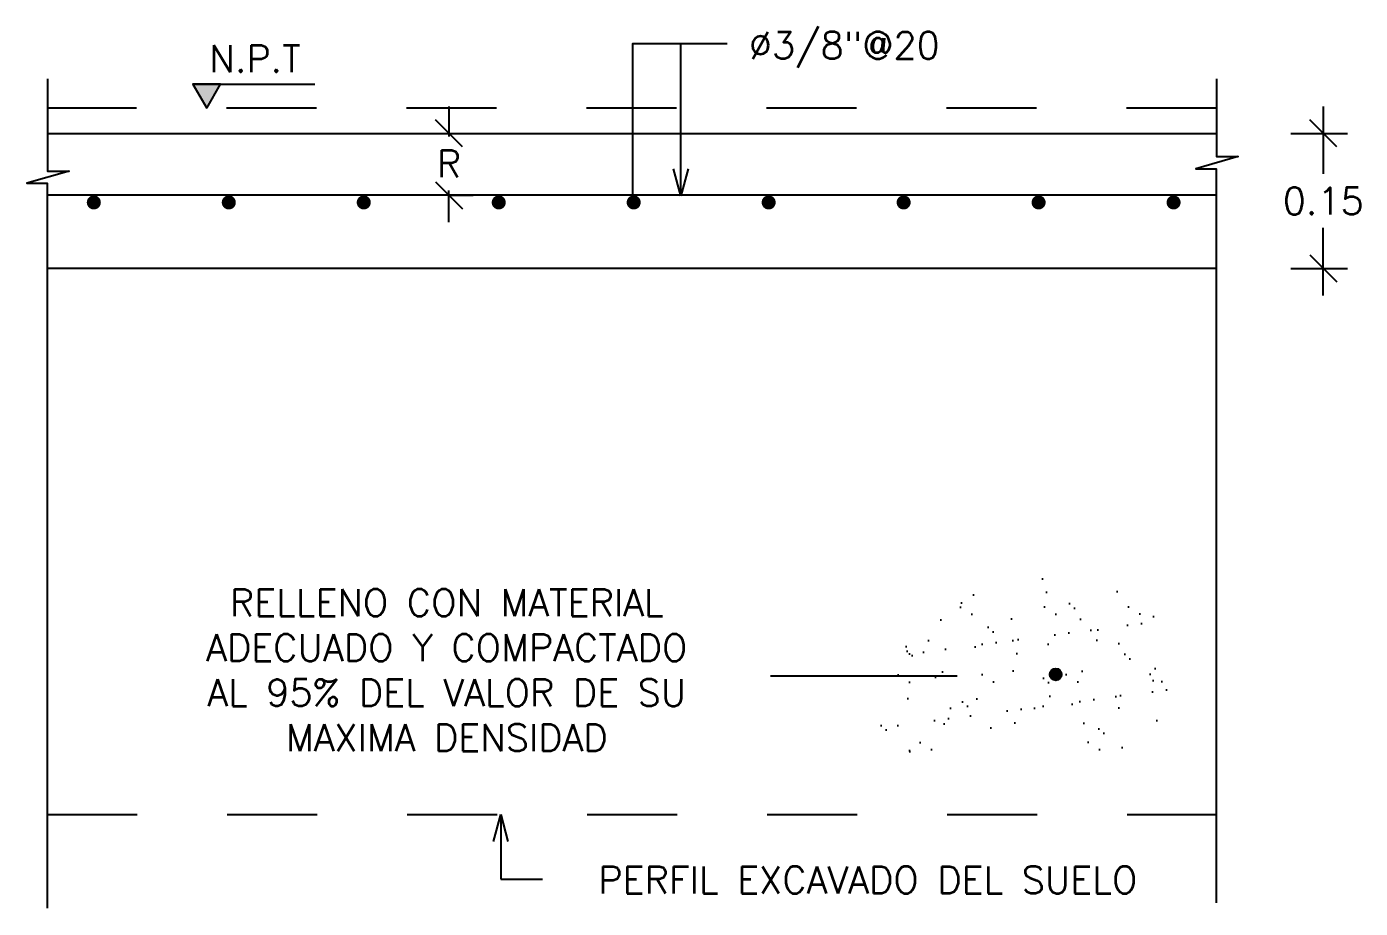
# Model space of a CAD drawing. Header units: metres. Extents: x -25 to 234, y -27 to 52.
# Drawn here: x -25.359 to -23.877, y -20.264 to -19.284 of the extents above; entities that cross this region are included whole.
import ezdxf

# ---------------------------------------------------------------- set-up
doc = ezdxf.new("R2010")
doc.units = ezdxf.units.M
doc.header["$LTSCALE"] = 0.1
doc.header["$MEASUREMENT"] = 0
doc.header["$PDMODE"] = 66
for name, pattern in [('CONTINUA', [0]), ('DASHED', [0.75, 0.5, -0.25]), ('HIDDEN2', [4.7625, 3.175, -1.5875])]:
    doc.linetypes.add(name, pattern=pattern)
for name, color, linetype in [('A-ANN0-TITLINE', 2, 'Continuous'), ('ACERO', 5, 'Continuous'), ('BORDES', 7, 'Continuous'), ('DIMTEXTO', 4, 'Continuous'), ('DIMZAPATA', 4, 'Continuous'), ('HATCH', 8, 'Continuous'), ('MURO', 7, 'Continuous'), ('MUROS', 7, 'Continuous')]:
    doc.layers.add(name, color=color, linetype=linetype)
doc.layers.add('V', color=2, linetype='Continuous', lineweight=9)
doc.styles.add('SIMPLEX', font='SIMPLEX', dxfattribs={"height": 0.2})
doc.styles.add('SMPLEX', font='simplex.shx')
doc.dimstyles.new('D-15', dxfattribs={"dimscale": 0.15, "dimtxt": 0.2, "dimasz": 0.2, "dimexe": 0.18, "dimexo": 0.2, "dimgap": 0.1, "dimtad": 0, "dimtih": 1, "dimtoh": 1, "dimzin": 0, "dimdsep": 46, "dimtxsty": 'SMPLEX', "dimblk": 'OBLIQUE', "dimcen": 0.09, "dimdle": 0.2, "dimclrd": 4, "dimclre": 4, "dimclrt": 4, "dimadec": 0, "dimazin": 0, "dimtfac": 1, "dimtofl": 0, "dimtmove": 0, "dimatfit": 3, "dimldrblk": 'OPEN30', "dimfxl": 0.5, "dimfxlon": 1, "dimtolj": 1, "dimtzin": 0, "dimarcsym": 0})

# ---------------------------------------------------------------- blocks, each defined once
blk = doc.blocks.new('_Oblique')
at = {"color": 0, "linetype": 'ByBlock', "lineweight": -2}
blk.add_line((-0.5, -0.5), (0.5, 0.5), dxfattribs=at)
blk = doc.blocks.new('_Open30')
at = {"layer": 'DIMTEXTO', "color": 0, "lineweight": -2}
for p, q in [((-1, 0.268), (0, 0)), ((0, 0), (-1, -0.268)), ((0, 0), (-1, 0))]:
    blk.add_line(p, q, dxfattribs=at)
blk = doc.blocks.new('*D22')
at = {"layer": 'Defpoints', "color": 0, "transparency": 16777216}
for p in [(-23.9839, -19.4028), (-23.9839, -19.5528), (-23.9178, -19.5528)]:
    blk.add_point(p, dxfattribs=at)
at = {"layer": 'DIMZAPATA', "color": 4, "lineweight": -2, "transparency": 16777216}
for p, q in [((-23.9178, -19.3728), (-23.9178, -19.4478)), ((-23.9539, -19.4028), (-23.8908, -19.4028)), ((-23.9178, -19.5828), (-23.9178, -19.5078)), ((-23.9539, -19.5528), (-23.8908, -19.5528))]:
    blk.add_line(p, q, dxfattribs=at)
at = {"layer": 'DIMZAPATA', "color": 4, "lineweight": -2, "transparency": 16777216, "xscale": 0.03, "yscale": 0.03, "zscale": 0.03}
for p, rotation in [((-23.9178, -19.4028), 90), ((-23.9178, -19.5528), 270)]:
    blk.add_blockref('_Oblique', p, dxfattribs=dict(at, rotation=rotation))
at = {"layer": 'DIMZAPATA', "color": 4, "transparency": 16777216, "insert": (-23.9178, -19.4778), "char_height": 0.03, "attachment_point": 5, "style": 'SMPLEX'}
blk.add_mtext('\\A1;0.15', dxfattribs=at)
blk = doc.blocks.new('*D23')
at = {"layer": 'Defpoints', "color": 0, "transparency": 16777216}
for p in [(-24.8987, -19.4028), (-24.8895, -19.4028), (-24.8987, -19.4716)]:
    blk.add_point(p, dxfattribs=at)
at = {"layer": 'DIMZAPATA', "color": 4, "lineweight": -2, "transparency": 16777216}
for p, q in [((-24.8895, -19.3728), (-24.8895, -19.4064)), ((-24.8895, -19.4028), (-24.8625, -19.4028)), ((-24.8895, -19.5016), (-24.8895, -19.4664)), ((-24.8895, -19.4716), (-24.8625, -19.4716))]:
    blk.add_line(p, q, dxfattribs=at)
at = {"layer": 'DIMZAPATA', "color": 4, "lineweight": -2, "transparency": 16777216, "xscale": 0.03, "yscale": 0.03, "zscale": 0.03}
for p, rotation in [((-24.8895, -19.4028), 90), ((-24.8895, -19.4716), 270)]:
    blk.add_blockref('_Oblique', p, dxfattribs=dict(at, rotation=rotation))
at = {"layer": 'DIMZAPATA', "color": 4, "transparency": 16777216, "insert": (-24.8895, -19.4364), "char_height": 0.03, "attachment_point": 5, "style": 'SMPLEX'}
blk.add_mtext('\\A1;R', dxfattribs=at)
blk = doc.blocks.new('*U20')
at = {"layer": 'ACERO'}
for points, const_width in [([(-0.0039, 0.0005, 1), (0.0039, 0.0005, 1)], 0.0078), ([(-0.002, -0.0024, 1), (0.002, -0.0024, 1)], 0.004)]:
    blk.add_lwpolyline(points, format="xyb", close=True, dxfattribs=dict(at, const_width=const_width))
blk = doc.blocks.new('*U21')
at = {"layer": 'V', "color": 0, "linetype": 'ByBlock', "lineweight": -2}
for p in [(0, 0), (0.15, 0), (0.3, 0), (0.45, 0), (0.6, 0), (0.75, 0)]:
    blk.add_blockref('*U20', p, dxfattribs=at)
at = {"layer": 'V', "color": 0, "linetype": 'ByBlock', "lineweight": -2, "transparency": 16777216}
for p in [(0.9, 0), (1.05, 0), (1.2, 0)]:
    blk.add_blockref('*U20', p, dxfattribs=at)

msp = doc.modelspace()

# ---------------------------------------------------------------- hatches: boundary and pattern name
at = {"layer": 'A-ANN0-TITLINE'}
msp.add_hatch(color=4, dxfattribs=at).paths.add_polyline_path([(-25.1742, -19.3481), (-25.1433, -19.3481), (-25.1587, -19.3749)])
at = {"layer": 'HATCH', "ltscale": 0.08}
h = msp.add_hatch(dxfattribs=at)
h.set_pattern_fill('AR-SAND', color=1, scale=0.03, style=0)
h.set_pattern_definition([(37.5, (304.933844, -267.983597), (-0.001889801, 0.057804713), [0, -0.0456, 0, -0.051, 0, -0.04875]), (7.5, (304.933844, -267.9836), (0.053093301, 0.084664382), [0, -0.0246, 0, -0.0411, 0, -0.01575]), (327.5, (304.896944, -267.983597), (0.093424256, 0.0001697716), [0, -0.015, 0, -0.054, 0, -0.0705]), (317.5, (304.896944, -267.9836), (0.090183798, 0.026330267), [0, -0.0075, 0, -0.0354, 0, -0.0405])])
edge = h.paths.add_edge_path()
edge.add_spline(control_points=[(-24.3869, -19.9437), (-24.3444, -19.9125), (-24.2539, -19.8868), (-24.1184, -19.8951), (-24.0706, -19.9971), (-24.1215, -20.1263), (-24.2514, -20.0388), (-24.4101, -20.1405), (-24.4249, -20.0053), (-24.4056, -19.9575), (-24.3869, -19.9437)], knot_values=[0, 0, 0, 0, 0.158153, 0.279545, 0.355017, 0.472373, 0.561887, 0.743312, 0.819286, 0.889123, 0.889123, 0.889123, 0.889123], degree=3, periodic=0)
msp.add_hatch(color=1, dxfattribs=at).paths.add_polyline_path([(-24.2086, -20.0039, 1), (-24.2218, -20.0039, 1)])

# ---------------------------------------------------------------- linework, layer by layer
at = {"layer": 'A-ANN0-TITLINE', "color": 4}
msp.add_line((-25.1742, -19.3481), (-25.0386, -19.3481), dxfattribs=at)
at = {"layer": 'A-ANN0-TITLINE', "color": 8, "linetype": 'DASHED', "ltscale": 0.01}
msp.add_line((-24.0366, -19.3749), (-25.3358, -19.3749), dxfattribs=at)
at = {"layer": 'A-ANN0-TITLINE', "color": 4}
msp.add_lwpolyline([(-25.1587, -19.3749), (-25.1433, -19.3481), (-25.1742, -19.3481)], close=True, dxfattribs=at)
at = {"layer": 'ACERO'}
msp.add_line((-24.0366, -19.4716), (-25.3358, -19.4716), dxfattribs=at)
at = {"layer": 'BORDES', "color": 1}
for p, q in [((-25.3358, -19.4028), (-24.0366, -19.4028)), ((-24.0366, -19.5528), (-25.3358, -19.5528))]:
    msp.add_line(p, q, dxfattribs=at)
at = {"layer": 'BORDES', "color": 4, "linetype": 'Continuous'}
msp.add_line((-24.3247, -20.0057), (-24.5321, -20.0057), dxfattribs=at)
at = {"layer": 'DIMZAPATA', "linetype": 'Continuous'}
msp.add_lwpolyline([(-24.685, -19.4828), (-24.685, -19.3029), (-24.5805, -19.3029)], dxfattribs=at)
at = {"layer": 'HATCH', "color": 1, "ltscale": 0.08}
msp.add_circle((-24.2152, -20.0039), 0.00661, dxfattribs=at)
at = {"layer": 'MURO', "color": 6, "linetype": 'HIDDEN2', "ltscale": 0.0025}
msp.add_line((-25.3359, -20.1597), (-24.0367, -20.1597), dxfattribs=at)
at = {"layer": 'MUROS', "color": 3, "linetype": 'Continuous'}
for points in [[(-25.3358, -19.3422), (-25.3358, -19.4447), (-25.3117, -19.4447), (-25.3588, -19.4582), (-25.3359, -19.4582), (-25.3359, -19.4624), (-25.3359, -20.2638)], [(-24.0366, -19.3422), (-24.0366, -19.4286), (-24.0125, -19.4286), (-24.0596, -19.4421), (-24.0367, -19.4421), (-24.0367, -19.4463), (-24.0367, -20.2576)]]:
    msp.add_lwpolyline(points, dxfattribs=at)

# ---------------------------------------------------------------- block references
at = {"layer": 'V', "linetype": 'CONTINUA'}
msp.add_blockref('*U21', (-25.2842, -19.48), dxfattribs=at)

# ---------------------------------------------------------------- texts
at = {"layer": 'BORDES', "color": 4, "linetype": 'Continuous', "insert": (-25.105, -19.3197), "char_height": 0.03, "attachment_point": 5, "style": 'SIMPLEX'}
msp.add_mtext('N.P.T', dxfattribs=at)
at = {"layer": 'DIMZAPATA', "color": 4, "char_height": 0.03, "attachment_point": 5, "style": 'SMPLEX'}
for s, insert in [('\\A1;{\\C256;%%C3/8"@20}', (-24.4501, -19.3099)), ('RELLENO CON MATERIAL \\PADECUADO Y COMPACTADO\\PAL 95% DEL VALOR DE SU \\PMAXIMA DENSIDAD\\P ', (-24.892, -20.0241))]:
    msp.add_mtext(s, dxfattribs=dict(at, insert=insert))
at = {"layer": 'DIMZAPATA', "insert": (-24.424, -20.2322), "char_height": 0.03, "attachment_point": 5, "style": 'SMPLEX'}
msp.add_mtext('PERFIL EXCAVADO DEL SUELO', dxfattribs=at)

# ---------------------------------------------------------------- dimensions: what is measured, and where the dimension line sits
at = {"layer": 'DIMZAPATA'}
dim = msp.add_linear_dim(base=(-24.8895, -19.4028), p1=(-24.8987, -19.4716), p2=(-24.8987, -19.4028), angle=90, text='R', dimstyle='D-15', dxfattribs=at)
dim.commit()
dim.dimension.update_dxf_attribs({"geometry": '*D23', "text_midpoint": (-24.8895, -19.4364), "dimtype": 160})
dim = msp.add_linear_dim(base=(-23.9178, -19.5528), p1=(-23.9839, -19.4028), p2=(-23.9839, -19.5528), angle=90, dimstyle='D-15', dxfattribs=at)
dim.commit()
dim.dimension.update_dxf_attribs({"geometry": '*D22', "text_midpoint": (-23.9178, -19.4778)})

# ---------------------------------------------------------------- leaders
for points in [[(-24.6318, -19.472), (-24.6318, -19.3029), (-24.5915, -19.3029)], [(-24.832, -20.1597), (-24.832, -20.2315), (-24.7855, -20.2315)]]:
    msp.add_leader(points, dimstyle='D-15', dxfattribs=at)

doc.saveas('drawing.dxf')
